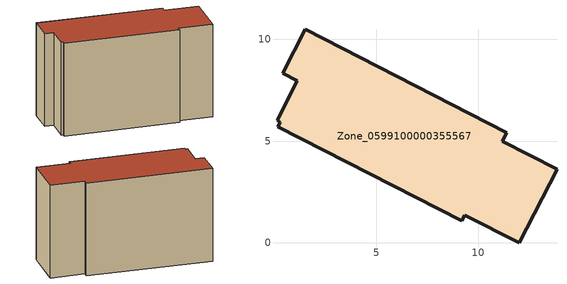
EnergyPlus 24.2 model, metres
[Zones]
Zone_0599100000355567
 floor ground (C_G): 1.12,7.97 0.4,8.34 1.51,10.51 11.4,5.41 11.19,5 13.88,3.63 12.02,0 9.34,1.37 9.19,1.09 0.16,5.71 0.28,5.94 0.12,6.02 z3.92
 wall outside (C_F): 12.02,0 13.88,3.63 11.19,5 11.4,5.41 1.51,10.51 0.4,8.34 1.12,7.97 0.12,6.02 0.28,5.94 0.16,5.71 9.19,1.09 9.34,1.37 12.02,0 z3.92:12.41
 roof outside (C_R): 0.16,5.71 9.19,1.09 9.34,1.37 12.02,0 13.88,3.63 11.19,5 11.4,5.41 1.51,10.51 0.4,8.34 1.12,7.97 0.12,6.02 0.28,5.94 z12.41
[BUILDING]
Pand.0599100000355567: North Axis=0; Terrain=City; Loads Convergence Tolerance Value=0.04; Temperature Convergence Tolerance Value=0.4; Solar Distribution=FullExterior; Maximum Number of Warmup Days=25; Minimum Number of Warmup Days=1
[Site:Location]
Rotterdam.The.Hague.AP_ZH_NLD Design_Conditions: Latitude=51.96; Longitude=4.45; Time Zone=1; Elevation=-4.5
[SITE:GROUNDTEMPERATURE:BUILDINGSURFACE]
18, 18, 18, 18, 18, 18, 18, 18, 18, 18, 18, 18
[MATERIAL] Thermal Absorptance=0.9; Solar Absorptance=0.7; Visible Absorptance=0.7
Name | Roughness | Thickness | Conductivity | Density | Specific Heat
G.TI.1992-2005 | MediumSmooth | 0.15 | 0.06 | 540 | 1210
F.TI.1992-2005 | Rough | 0.3 | 0.12 | 1920 | 840
R.TI.1992-2005 | MediumRough | 0.2 | 0.08 | 1500 | 1000
[CONSTRUCTION]
C_G: G.TI.1992-2005
C_F: F.TI.1992-2005
C_R: R.TI.1992-2005
[ZONE]
Zone_0599100000355567: Type=1; Multiplier=1; Ceiling Height=Autocalculate; Volume=Autocalculate; Floor Area=autocalculate; Part of Total Floor Area=Yes
[ZONEINFILTRATION:DESIGNFLOWRATE]
Infil_Zone_0599100000355567: Zone or ZoneList or Space or SpaceList=Zone_0599100000355567; Schedule=AlwaysOn; Design Flow Rate Calculation Method=Flow/Area; Flow Rate per Floor Area=0.0015; Constant Term Coefficient=1; Temperature Term Coefficient=0; Velocity Term Coefficient=0; Velocity Squared Term Coefficient=0
[HVACTEMPLATE:ZONE:IDEALLOADSAIRSYSTEM]
Zone_0599100000355567: Maximum Heating Supply Air Temperature=50; Minimum Cooling Supply Air Temperature=13; Maximum Heating Supply Air Humidity Ratio=0.0156; Minimum Cooling Supply Air Humidity Ratio=0.0077; Heating Limit=NoLimit; Cooling Limit=NoLimit; Dehumidification Control Type=ConstantSensibleHeatRatio; Cooling Sensible Heat Ratio=0.7; Dehumidification Setpoint=60; Humidification Control Type=None; Humidification Setpoint=30; Outdoor Air Method=None; Outdoor Air Flow Rate per Person=0.00944; Outdoor Air Flow Rate per Zone Floor Area=0; Outdoor Air Flow Rate per Zone=0; Demand Controlled Ventilation Type=None; Outdoor Air Economizer Type=NoEconomizer; Heat Recovery Type=None; Sensible Heat Recovery Effectiveness=0.7; Latent Heat Recovery Effectiveness=0.65
[ZONECONTROL:THERMOSTAT]
ThermostatControl_Zone_0599100000355567: Zone or ZoneList=Zone_0599100000355567; Control Type Schedule=DualSetpointControlType; Control 1=Thermostat_Zone_0599100000355567; Temperature Difference Between Cutout And Setpoint=0
[THERMOSTATSETPOINT:DUALSETPOINT]
Thermostat_Zone_0599100000355567: Heating Setpoint Temperature Schedule=HeatingSetpoint_Zone_0599100000355567; Cooling Setpoint Temperature Schedule=CoolingSetpoint_Zone_0599100000355567
[SCHEDULE:COMPACT]
HeatingSetpoint_Zone_0599100000355567: Through: 12/31, For: AllDays, Until: 24:00, 21
CoolingSetpoint_Zone_0599100000355567: Through: 12/31, For: AllDays, Until: 24:00, 24
DualSetpointControlType: Through: 12/31, For: AllDays, Until: 24:00, 4
AlwaysOn: Through: 12/31, For: AllDays, Until: 24:00, 1
